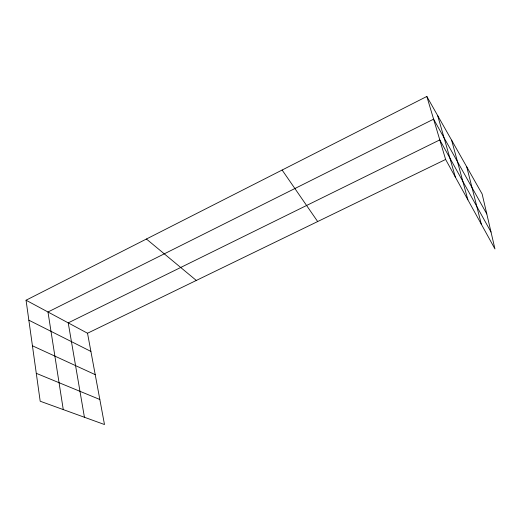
<?xml version="1.0" encoding="UTF-8"?>
<svg xmlns="http://www.w3.org/2000/svg" width="521" height="521" viewBox="0 0 521 521"><rect width="100%" height="100%" fill="white"/><g stroke="black" fill="none" stroke-linecap="round" stroke-linejoin="round"><path stroke-width="0.78" d="M26.05 300.22L87.521 333.238L104.487 424.537L40.189 401.222L26.05 300.22L426.829 96.463L482.146 194.007L494.95 248.934L445.624 159.452L426.829 96.463M87.521 333.238L445.624 159.452M36.281 373.323L99.83 399.49M32.432 345.794L95.213 374.645M28.844 320.187L90.901 351.421M146.427 239.022L196.313 280.441M282.121 170.028L317.673 221.549M486.803 213.962L433.602 119.166L47.978 312.001L63.262 409.591M491.01 232.027L439.789 139.902L68.225 322.87L84.428 417.269M437.653 115.551L455.374 177.14M451.622 140.182L467.878 199.823M466.731 166.824L481.326 224.212"/></g></svg>
